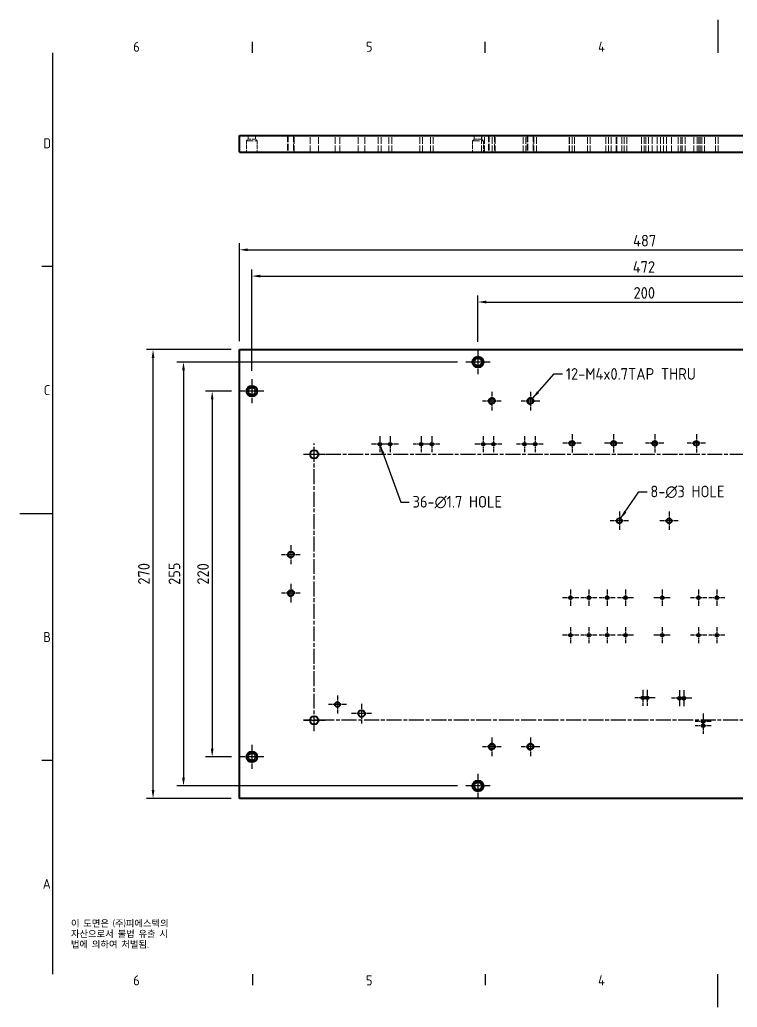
# Model space of a CAD drawing. Header units: millimetres. Extents: x 0 to 840, y 0 to 594.
# Drawn here: x 0 to 432, y 0 to 594 of the extents above; entities that cross this region are included whole.
import ezdxf

# ---------------------------------------------------------------- set-up
doc = ezdxf.new("R2010")
doc.units = ezdxf.units.MM
doc.header["$LTSCALE"] = 2
doc.linetypes.add('CHAIN', pattern=[0.3543, 0.2362, -0.0295, 0.0591, -0.0295])
doc.linetypes.add('DASHED', pattern=[0.2067, 0.1654, -0.0413])
doc.layers.get('0').update_dxf_attribs({"color": 3, "lineweight": 25})
for name, color, linetype, lineweight in [('가려진 것(ISO)', 2, 'DASHED', 18), ('가시적인 것(ISO)', 3, 'Continuous', 40), ('가시적인 좁은 것(ISO)', 3, 'Continuous', 35), ('경계(ISO)', 7, 'Continuous', 25), ('기호(ISO)', 5, 'Continuous', 25), ('중심 표식(ISO)', 1, 'Continuous', 25), ('중심선(ISO)', 1, 'Continuous', 25), ('치수(ISO)', 2, 'Continuous', 25)]:
    doc.layers.add(name, color=color, linetype=linetype, lineweight=lineweight)
doc.styles.add('문자 텍스트_PSTEK_POSCO', font='isocp.shx')
doc.styles.add('치수 텍스트_PSTEK_POSCO', font='isocp.shx')
doc.dimstyles.new('치수_PSTEK_POSCO', dxfattribs={"dimscale": 2, "dimtxt": 3.5, "dimasz": 2.5, "dimexe": 2, "dimexo": 2.5, "dimgap": 1, "dimtad": 1, "dimrnd": 1e-08, "dimdsep": 46, "dimtxsty": '치수 텍스트_PSTEK_POSCO', "dimcen": 0.09, "dimdle": 10, "dimclrd": 7, "dimclre": 7, "dimclrt": 2, "dimadec": 1, "dimazin": 2, "dimtfac": 1, "dimtmove": 0, "dimatfit": 3, "dimfxl": 0, "dimtolj": 1, "dimlwd": -1, "dimlwe": -1, "dimarcsym": 0})
doc.dimstyles.new('치수_PSTEK_POSCO$7', dxfattribs={"dimscale": 2, "dimtxt": 3.5, "dimasz": 2.5, "dimexe": 2, "dimexo": 2.5, "dimgap": 1, "dimtad": 1, "dimrnd": 1e-08, "dimdsep": 46, "dimtxsty": '치수 텍스트_PSTEK_POSCO', "dimcen": 0.09, "dimdle": 10, "dimclrd": 7, "dimclre": 7, "dimclrt": 2, "dimadec": 1, "dimazin": 2, "dimtfac": 1, "dimtmove": 0, "dimatfit": 3, "dimfxl": 0, "dimtolj": 1, "dimlwd": -1, "dimlwe": -1, "dimarcsym": 0})

# ---------------------------------------------------------------- blocks, each defined once
blk = doc.blocks.new('경계 Default Border')
at = {"layer": '경계(ISO)'}
for p, q in [((70, 287), (70, 290.4)), ((140, 287), (140, 290.4)), ((10, 222.75), (6.6, 222.75)), ((10, 74.25), (6.6, 74.25)), ((70, 10), (70, 6.6)), ((140, 10), (140, 6.6))]:
    blk.add_line(p, q, dxfattribs=at)
at = {"layer": '경계(ISO)', "flags": 128}
for points in [[(210, 297), (210, 287)], [(10, 10), (10, 287)], [(0, 148.5), (10, 148.5)], [(210, 0), (210, 10)]]:
    blk.add_lwpolyline(points, dxfattribs=at)
at = {"layer": '경계(ISO)', "color": 2, "char_height": 3, "attachment_point": 7, "style": '문자 텍스트_PSTEK_POSCO'}
for s, insert in [('6', (34.14, 287.37)), ('5', (104.14, 287.37)), ('4', (173.97, 287.4)), ('D', (7.08, 258.35)), ('C', (7.24, 184.1)), ('B', (7.08, 109.85)), ('A', (6.91, 35.62)), ('6', (34.14, 6.57)), ('5', (104.14, 6.57)), ('4', (173.97, 6.6))]:
    blk.add_mtext(s, dxfattribs=dict(at, insert=insert))
blk = doc.blocks.new('*D26')
at = {"layer": 'Defpoints', "color": 0}
for p in [(80.19, 395.61), (132.15, 395.61), (132.15, 125.61)]:
    blk.add_point(p, dxfattribs=at)
at = {"layer": '치수(ISO)', "color": 7}
for p, q in [((127.15, 395.61), (76.19, 395.61)), ((80.19, 130.61), (80.19, 390.61)), ((127.15, 125.61), (76.19, 125.61))]:
    blk.add_line(p, q, dxfattribs=at)
for points in [[(79.36, 390.61), (81.02, 390.61), (80.19, 395.61)], [(79.36, 130.61), (81.02, 130.61), (80.19, 125.61)]]:
    blk.add_solid(points, dxfattribs=at)
at = {"layer": '치수(ISO)', "color": 2, "insert": (74.69, 254.22), "char_height": 7, "attachment_point": 4, "rotation": 90, "style": '치수 텍스트_PSTEK_POSCO'}
blk.add_mtext('\\A1;270', dxfattribs=at)
blk = doc.blocks.new('*D27')
at = {"layer": 'Defpoints', "color": 0}
for p in [(619.15, 455.61), (132.15, 395.61), (619.15, 395.61)]:
    blk.add_point(p, dxfattribs=at)
at = {"layer": '치수(ISO)', "color": 7}
for p, q in [((132.15, 400.61), (132.15, 459.61)), ((619.15, 400.61), (619.15, 459.61)), ((137.15, 455.61), (614.15, 455.61))]:
    blk.add_line(p, q, dxfattribs=at)
for points in [[(137.15, 456.44), (137.15, 454.78), (132.15, 455.61)], [(614.15, 456.44), (614.15, 454.78), (619.15, 455.61)]]:
    blk.add_solid(points, dxfattribs=at)
at = {"layer": '치수(ISO)', "color": 2, "insert": (369, 461.11), "char_height": 7, "attachment_point": 4, "style": '치수 텍스트_PSTEK_POSCO'}
blk.add_mtext('\\A1;487', dxfattribs=at)
blk = doc.blocks.new('*D28')
at = {"layer": 'Defpoints', "color": 0}
for p in [(132.4, 370.61), (115.77, 150.61), (132.4, 150.61)]:
    blk.add_point(p, dxfattribs=at)
at = {"layer": '치수(ISO)', "color": 7}
for p, q in [((127.4, 370.61), (111.77, 370.61)), ((115.77, 365.61), (115.77, 155.61)), ((127.4, 150.61), (111.77, 150.61))]:
    blk.add_line(p, q, dxfattribs=at)
for points in [[(114.93, 365.61), (116.6, 365.61), (115.77, 370.61)], [(114.93, 155.61), (116.6, 155.61), (115.77, 150.61)]]:
    blk.add_solid(points, dxfattribs=at)
at = {"layer": '치수(ISO)', "color": 2, "insert": (110.27, 254.22), "char_height": 7, "attachment_point": 4, "rotation": 90, "style": '치수 텍스트_PSTEK_POSCO'}
blk.add_mtext('\\A1;220', dxfattribs=at)
blk = doc.blocks.new('*D29')
at = {"layer": 'Defpoints', "color": 0}
for p in [(268.4, 388.11), (98.52, 133.11), (268.4, 133.11)]:
    blk.add_point(p, dxfattribs=at)
at = {"layer": '치수(ISO)', "color": 7}
for p, q in [((263.4, 388.11), (94.52, 388.11)), ((98.52, 383.11), (98.52, 138.11)), ((263.4, 133.11), (94.52, 133.11))]:
    blk.add_line(p, q, dxfattribs=at)
for points in [[(97.68, 383.11), (99.35, 383.11), (98.52, 388.11)], [(97.68, 138.11), (99.35, 138.11), (98.52, 133.11)]]:
    blk.add_solid(points, dxfattribs=at)
at = {"layer": '치수(ISO)', "color": 2, "insert": (93.02, 254.07), "char_height": 7, "attachment_point": 4, "rotation": 90, "style": '치수 텍스트_PSTEK_POSCO'}
blk.add_mtext('\\A1;255', dxfattribs=at)
blk = doc.blocks.new('*D30')
at = {"layer": 'Defpoints', "color": 0}
for p in [(611.65, 439.8), (139.65, 377.86), (611.65, 377.86)]:
    blk.add_point(p, dxfattribs=at)
at = {"layer": '치수(ISO)', "color": 7}
for p, q in [((139.65, 382.86), (139.65, 443.8)), ((144.65, 439.8), (606.65, 439.8)), ((611.65, 382.86), (611.65, 443.8))]:
    blk.add_line(p, q, dxfattribs=at)
for points in [[(144.65, 440.64), (144.65, 438.97), (139.65, 439.8)], [(606.65, 440.64), (606.65, 438.97), (611.65, 439.8)]]:
    blk.add_solid(points, dxfattribs=at)
at = {"layer": '치수(ISO)', "color": 2, "insert": (368.79, 445.3), "char_height": 7, "attachment_point": 4, "style": '치수 텍스트_PSTEK_POSCO'}
blk.add_mtext('\\A1;472', dxfattribs=at)
blk = doc.blocks.new('*D31')
at = {"layer": 'Defpoints', "color": 0}
for p in [(475.65, 424.2), (275.65, 395.36), (475.65, 395.36)]:
    blk.add_point(p, dxfattribs=at)
at = {"layer": '치수(ISO)', "color": 7}
for p, q in [((275.65, 400.36), (275.65, 428.2)), ((475.65, 400.36), (475.65, 428.2)), ((280.65, 424.2), (470.65, 424.2))]:
    blk.add_line(p, q, dxfattribs=at)
for points in [[(280.65, 425.04), (280.65, 423.37), (275.65, 424.2)], [(470.65, 425.04), (470.65, 423.37), (475.65, 424.2)]]:
    blk.add_solid(points, dxfattribs=at)
at = {"layer": '치수(ISO)', "color": 2, "insert": (369.26, 429.7), "char_height": 7, "attachment_point": 4, "style": '치수 텍스트_PSTEK_POSCO'}
blk.add_mtext('\\A1;200', dxfattribs=at)

msp = doc.modelspace()

# ---------------------------------------------------------------- linework, layer by layer
at = {"layer": '가려진 것(ISO)', "ltscale": 1.999831}
for p, q in [((137.402, 524.296), (137.402, 522.196)), ((141.902, 524.296), (141.902, 522.196)), ((273.402, 524.296), (273.402, 522.196)), ((277.902, 524.296), (277.902, 522.196))]:
    msp.add_line(p, q, dxfattribs=at)
at = {"layer": '가려진 것(ISO)', "ltscale": 12.094824}
for p, q in [((161.152, 524.296), (161.152, 514.296)), ((161.531, 524.296), (161.531, 514.296)), ((164.773, 524.296), (164.773, 514.296)), ((165.152, 514.296), (165.152, 524.296)), ((174.661, 514.296), (174.661, 524.296)), ((179.661, 514.296), (179.661, 524.296)), ((189.662, 514.296), (189.662, 524.296)), ((192.662, 514.296), (192.662, 524.296)), ((203.662, 514.296), (203.662, 524.296)), ((207.662, 514.296), (207.662, 524.296)), ((215.681, 514.296), (215.681, 524.296)), ((217.381, 514.296), (217.381, 524.296)), ((222.082, 514.296), (222.082, 524.296)), ((223.782, 514.296), (223.782, 524.296)), ((240.681, 514.296), (240.681, 524.296)), ((242.381, 514.296), (242.381, 524.296)), ((247.082, 514.296), (247.082, 524.296)), ((248.782, 514.296), (248.782, 524.296)), ((277.856, 514.296), (277.856, 524.296)), ((279.556, 514.296), (279.556, 524.296)), ((282.052, 524.296), (282.052, 514.296)), ((282.431, 524.296), (282.431, 514.296)), ((284.256, 514.296), (284.256, 524.296)), ((285.673, 524.296), (285.673, 514.296)), ((285.956, 514.296), (285.956, 524.296)), ((286.052, 514.296), (286.052, 524.296)), ((302.856, 514.296), (302.856, 524.296)), ((304.556, 514.296), (304.556, 524.296)), ((305.252, 524.296), (305.252, 514.296)), ((305.631, 524.296), (305.631, 514.296)), ((308.873, 524.296), (308.873, 514.296)), ((309.252, 514.296), (309.252, 524.296)), ((309.256, 514.296), (309.256, 524.296)), ((310.956, 514.296), (310.956, 524.296)), ((330.561, 514.296), (330.561, 524.296)), ((330.762, 514.296), (330.762, 524.296)), ((332.261, 514.296), (332.261, 524.296)), ((333.762, 514.296), (333.762, 524.296)), ((341.561, 514.296), (341.561, 524.296)), ((343.261, 514.296), (343.261, 524.296)), ((352.561, 514.296), (352.561, 524.296)), ((354.261, 514.296), (354.261, 524.296)), ((355.762, 514.296), (355.762, 524.296)), ((358.762, 514.296), (358.762, 524.296)), ((359.25, 514.296), (359.25, 524.296)), ((362.25, 514.296), (362.25, 524.296)), ((363.561, 514.296), (363.561, 524.296)), ((365.261, 514.296), (365.261, 524.296)), ((374.042, 514.296), (374.042, 524.296)), ((375.742, 514.296), (375.742, 524.296)), ((376.581, 514.296), (376.581, 524.296)), ((378.281, 514.296), (378.281, 524.296)), ((380.542, 514.296), (380.542, 524.296)), ((383.542, 514.296), (383.542, 524.296)), ((385.561, 514.296), (385.561, 524.296)), ((387.261, 514.296), (387.261, 524.296)), ((389.161, 514.296), (389.161, 524.296)), ((392.161, 514.296), (392.161, 524.296)), ((396.047, 514.296), (396.047, 524.296)), ((397.747, 514.296), (397.747, 524.296)), ((398.587, 514.296), (398.587, 524.296)), ((400.287, 514.296), (400.287, 524.296)), ((405.542, 514.296), (405.542, 524.296)), ((407.561, 514.296), (407.561, 524.296)), ((408.542, 514.296), (408.542, 524.296)), ((409.261, 514.296), (409.261, 524.296)), ((410.306, 514.296), (410.306, 524.296)), ((412.006, 514.296), (412.006, 524.296)), ((418.561, 514.296), (418.561, 524.296)), ((420.261, 514.296), (420.261, 524.296))]:
    msp.add_line(p, q, dxfattribs=at)
at = {"layer": '가려진 것(ISO)', "ltscale": 1.346724}
for p, q in [((137.402, 522.196), (136.402, 521.196)), ((141.902, 522.196), (142.902, 521.196)), ((273.402, 522.196), (272.402, 521.196)), ((277.902, 522.196), (278.902, 521.196))]:
    msp.add_line(p, q, dxfattribs=at)
at = {"layer": '가려진 것(ISO)', "ltscale": 12.349028}
for p, q in [((136.402, 521.196), (142.902, 521.196)), ((272.402, 521.196), (278.902, 521.196))]:
    msp.add_line(p, q, dxfattribs=at)
at = {"layer": '가려진 것(ISO)', "ltscale": 6.571103}
for p, q in [((136.402, 521.196), (136.402, 514.296)), ((142.902, 521.196), (142.902, 514.296)), ((272.402, 521.196), (272.402, 514.296)), ((278.902, 521.196), (278.902, 514.296))]:
    msp.add_line(p, q, dxfattribs=at)
at = {"layer": '가려진 것(ISO)', "ltscale": 6.731654}
for p, q in [((141.902, 522.196), (137.402, 522.196)), ((277.902, 522.196), (273.402, 522.196))]:
    msp.add_line(p, q, dxfattribs=at)
at = {"layer": '가시적인 것(ISO)'}
for p, q in [((132.152, 524.296), (619.152, 524.296)), ((132.152, 514.296), (132.152, 524.296)), ((132.152, 514.296), (619.152, 514.296)), ((132.152, 395.609), (619.152, 395.609)), ((132.152, 125.609), (132.152, 395.609)), ((619.152, 125.609), (132.152, 125.609))]:
    msp.add_line(p, q, dxfattribs=at)
for centre, radius in [((275.652, 388.109), 3.25), ((275.652, 388.109), 2.25), ((139.652, 370.609), 3.25), ((139.652, 370.609), 2.25), ((284.052, 364.609), 1.621), ((307.252, 364.609), 1.621), ((216.531, 338.669), 0.85), ((222.932, 338.669), 0.85), ((241.531, 338.669), 0.85), ((247.932, 338.669), 0.85), ((278.706, 338.725), 0.85), ((285.106, 338.725), 0.85), ((303.706, 338.725), 0.85), ((310.106, 338.725), 0.85), ((332.262, 339.209), 1.5), ((357.262, 339.209), 1.5), ((382.042, 339.209), 1.5), ((407.042, 339.209), 1.5), ((177.161, 332.609), 2.5), ((360.75, 292.609), 1.5), ((390.661, 292.609), 1.5), ((163.152, 272.233), 1.621), ((163.152, 249.033), 1.621), ((331.411, 246.358), 0.85), ((342.411, 246.358), 0.85), ((353.411, 246.358), 0.85), ((364.411, 246.358), 0.85), ((386.411, 246.358), 0.85), ((408.411, 246.358), 0.85), ((419.411, 246.358), 0.85), ((331.411, 223.859), 0.85), ((342.411, 223.859), 0.85), ((353.411, 223.859), 0.85), ((364.411, 223.859), 0.85), ((386.411, 223.859), 0.85), ((408.411, 223.859), 0.85), ((419.411, 223.859), 0.85), ((374.892, 186.114), 0.85), ((377.431, 186.114), 0.85), ((396.897, 185.859), 0.85), ((399.437, 185.859), 0.85), ((191.162, 182.109), 1.5), ((205.662, 176.609), 2), ((177.161, 172.609), 2.5), ((411.156, 171.878), 0.85), ((411.156, 169.339), 0.85), ((284.052, 156.657), 1.621), ((307.252, 156.657), 1.621), ((139.652, 150.609), 3.25), ((139.652, 150.609), 2.25), ((275.652, 133.109), 3.25), ((275.652, 133.109), 2.25)]:
    msp.add_circle(centre, radius, dxfattribs=at)
at = {"layer": '가시적인 좁은 것(ISO)'}
for centre in [(284.052, 364.609), (307.252, 364.609), (163.152, 272.233), (163.152, 249.033), (284.052, 156.657), (307.252, 156.657)]:
    msp.add_arc(centre, 2, 350, 260, dxfattribs=at)
at = {"layer": '중심 표식(ISO)', "linetype": 'CHAIN', "ltscale": 8.056153}
for p, q in [((275.652, 395.359), (275.652, 380.859)), ((282.902, 388.109), (268.402, 388.109)), ((139.652, 377.859), (139.652, 363.359)), ((146.902, 370.609), (132.402, 370.609)), ((139.652, 157.859), (139.652, 143.359)), ((146.902, 150.609), (132.402, 150.609)), ((275.652, 140.359), (275.652, 125.859)), ((282.902, 133.109), (268.402, 133.109))]:
    msp.add_line(p, q, dxfattribs=at)
at = {"layer": '중심 표식(ISO)', "linetype": 'CHAIN', "ltscale": 6.245997}
for p, q in [((284.052, 370.23), (284.052, 358.988)), ((307.252, 370.23), (307.252, 358.988)), ((289.673, 364.609), (278.431, 364.609)), ((312.873, 364.609), (301.631, 364.609)), ((163.152, 277.854), (163.152, 266.612)), ((168.773, 272.233), (157.531, 272.233)), ((163.152, 254.654), (163.152, 243.412)), ((168.773, 249.033), (157.531, 249.033)), ((284.052, 162.278), (284.052, 151.036)), ((307.252, 162.278), (307.252, 151.036)), ((289.673, 156.657), (278.431, 156.657)), ((312.873, 156.657), (301.631, 156.657))]:
    msp.add_line(p, q, dxfattribs=at)
at = {"layer": '중심 표식(ISO)', "linetype": 'CHAIN', "ltscale": 6.111541}
for p, q in [((332.262, 344.709), (332.262, 333.709)), ((357.262, 344.709), (357.262, 333.709)), ((382.042, 344.709), (382.042, 333.709)), ((407.042, 344.709), (407.042, 333.709)), ((337.762, 339.209), (326.762, 339.209)), ((362.762, 339.209), (351.762, 339.209)), ((387.542, 339.209), (376.542, 339.209)), ((412.542, 339.209), (401.542, 339.209)), ((360.75, 298.109), (360.75, 287.109)), ((390.661, 298.109), (390.661, 287.109)), ((366.25, 292.609), (355.25, 292.609)), ((396.161, 292.609), (385.161, 292.609)), ((191.162, 187.609), (191.162, 176.609)), ((196.662, 182.109), (185.662, 182.109))]:
    msp.add_line(p, q, dxfattribs=at)
at = {"layer": '중심 표식(ISO)', "linetype": 'CHAIN', "ltscale": 5.389256}
for p, q in [((221.381, 338.669), (211.681, 338.669)), ((216.531, 343.519), (216.531, 333.819)), ((227.782, 338.669), (218.082, 338.669)), ((222.932, 343.519), (222.932, 333.819)), ((246.381, 338.669), (236.681, 338.669)), ((241.531, 343.519), (241.531, 333.819)), ((252.782, 338.669), (243.082, 338.669)), ((247.932, 343.519), (247.932, 333.819)), ((283.556, 338.725), (273.856, 338.725)), ((278.706, 343.575), (278.706, 333.875)), ((289.956, 338.725), (280.256, 338.725)), ((285.106, 343.575), (285.106, 333.875)), ((308.556, 338.725), (298.856, 338.725)), ((303.706, 343.575), (303.706, 333.875)), ((314.956, 338.725), (305.256, 338.725)), ((310.106, 343.575), (310.106, 333.875)), ((331.411, 251.208), (331.411, 241.508)), ((342.411, 251.208), (342.411, 241.508)), ((353.411, 251.208), (353.411, 241.508)), ((364.411, 251.208), (364.411, 241.508)), ((386.411, 251.208), (386.411, 241.508)), ((408.411, 251.208), (408.411, 241.508)), ((419.411, 251.208), (419.411, 241.508)), ((336.261, 246.358), (326.561, 246.358)), ((347.261, 246.358), (337.561, 246.358)), ((358.261, 246.358), (348.561, 246.358)), ((369.261, 246.358), (359.561, 246.358)), ((391.261, 246.358), (381.561, 246.358)), ((413.261, 246.358), (403.561, 246.358)), ((424.261, 246.358), (414.561, 246.358)), ((331.411, 228.709), (331.411, 219.009)), ((342.411, 228.709), (342.411, 219.009)), ((353.411, 228.709), (353.411, 219.009)), ((364.411, 228.709), (364.411, 219.009)), ((386.411, 228.709), (386.411, 219.009)), ((408.411, 228.709), (408.411, 219.009)), ((419.411, 228.709), (419.411, 219.009)), ((336.261, 223.859), (326.561, 223.859)), ((347.261, 223.859), (337.561, 223.859)), ((358.261, 223.859), (348.561, 223.859)), ((369.261, 223.859), (359.561, 223.859)), ((391.261, 223.859), (381.561, 223.859)), ((413.261, 223.859), (403.561, 223.859)), ((424.261, 223.859), (414.561, 223.859)), ((374.892, 190.964), (374.892, 181.264)), ((374.892, 190.964), (374.892, 181.264)), ((377.431, 190.964), (377.431, 181.264)), ((396.897, 190.709), (396.897, 181.009)), ((399.437, 190.709), (399.437, 181.009)), ((379.742, 186.114), (370.042, 186.114)), ((379.742, 186.114), (370.042, 186.114)), ((382.281, 186.114), (372.581, 186.114)), ((401.747, 185.859), (392.047, 185.859)), ((404.287, 185.859), (394.587, 185.859)), ((411.156, 176.728), (411.156, 167.028)), ((411.156, 174.189), (411.156, 164.489)), ((416.006, 171.878), (406.306, 171.878)), ((416.006, 169.339), (406.306, 169.339))]:
    msp.add_line(p, q, dxfattribs=at)
at = {"layer": '중심 표식(ISO)', "linetype": 'CHAIN', "ltscale": 7.222748}
for p, q in [((170.661, 332.609), (183.661, 332.609)), ((170.661, 172.609), (183.661, 172.609))]:
    msp.add_line(p, q, dxfattribs=at)
at = {"layer": '중심 표식(ISO)', "linetype": 'CHAIN', "ltscale": 6.667144}
for p, q in [((205.662, 182.609), (205.662, 170.609)), ((211.662, 176.609), (199.662, 176.609))]:
    msp.add_line(p, q, dxfattribs=at)
at = {"layer": '중심선(ISO)', "linetype": 'CHAIN', "ltscale": 19.051651}
for p, q in [((177.161, 166.109), (177.161, 339.109)), ((170.661, 332.609), (580.661, 332.609)), ((580.661, 172.609), (170.661, 172.609))]:
    msp.add_line(p, q, dxfattribs=at)

# ---------------------------------------------------------------- block references
at = {"xscale": 2, "yscale": 2, "zscale": 2}
msp.add_blockref('경계 Default Border', (0, 0), dxfattribs=at)

# ---------------------------------------------------------------- texts
at = {"layer": '기호(ISO)', "color": 2, "char_height": 7, "attachment_point": 4, "line_spacing_factor": 0.6125, "style": '치수 텍스트_PSTEK_POSCO'}
for s, insert, width in [('{12-M4x0.7TAP THRU}', (328.501, 380.964), 95.07844), ('{8-\\fAIGDT|b0|i0;\\H7.0000;n\\fisocp|b0|i0;\\H7.0000;3 HOLE}', (379.387, 309.999), 51.152), ('{36-\\fAIGDT|b0|i0;\\H7.0000;n\\fisocp|b0|i0;\\H7.0000;1.7 HOLE}', (236.321, 303.807), 62.93253)]:
    msp.add_mtext(s, dxfattribs=dict(at, insert=insert, width=width))
at = {"layer": '기호(ISO)', "color": 7, "insert": (30.789, 52.457), "char_height": 4, "width": 102.48028, "attachment_point": 1, "line_spacing_factor": 0.944221, "style": '문자 텍스트_PSTEK_POSCO'}
msp.add_mtext('{이 도면은 (주)피에스텍의\\P자산으로서 불법 유출 시 \\P법에 의하여 처벌됨.}', dxfattribs=at)

# ---------------------------------------------------------------- dimensions: what is measured, and where the dimension line sits
at = {"layer": '치수(ISO)', "color": 7}
for base, p1, p2, angle, picture, middle in [((619.152, 455.609), (132.152, 395.609), (619.152, 395.609), 180, '*D27', (375.652, 455.609)), ((611.652, 439.804), (139.652, 377.859), (611.652, 377.859), 180, '*D30', (375.652, 439.804)), ((475.652, 424.203), (275.652, 395.359), (475.652, 395.359), 180, '*D31', (375.652, 424.203)), ((80.189, 395.609), (132.152, 125.609), (132.152, 395.609), 90, '*D26', (80.189, 260.609)), ((98.517, 133.109), (268.402, 388.109), (268.402, 133.109), 90, '*D29', (98.517, 260.609)), ((115.768, 150.609), (132.402, 370.609), (132.402, 150.609), 90, '*D28', (115.768, 260.609))]:
    dim = msp.add_linear_dim(base=base, p1=p1, p2=p2, angle=angle, dimstyle='치수_PSTEK_POSCO', override={"dimdec": 2, "dimtp": 0, "dimtm": 0, "dimtdec": 2, "dimtofl": 0, "dimatfit": 1}, dxfattribs=at)
    dim.commit()
    dim.dimension.update_dxf_attribs({"geometry": picture, "text_midpoint": middle, "dimtype": 160})

# ---------------------------------------------------------------- leaders
at = {"layer": '기호(ISO)', "color": 7, "annotation_type": 0, "has_hookline": 1, "hookline_direction": 0}
for points, text_width in [([(308.458, 366.204), (321.501, 380.964), (326.501, 380.964)], 82.6), ([(216.811, 337.866), (229.321, 303.807), (234.321, 303.807)], 58.659), ([(361.5, 293.908), (372.387, 309.999), (377.387, 309.999)], 47.54)]:
    msp.add_leader(points, dimstyle='치수_PSTEK_POSCO$7', override={"dimtad": 0}, dxfattribs=dict(at, text_width=text_width))

doc.saveas('drawing.dxf')
